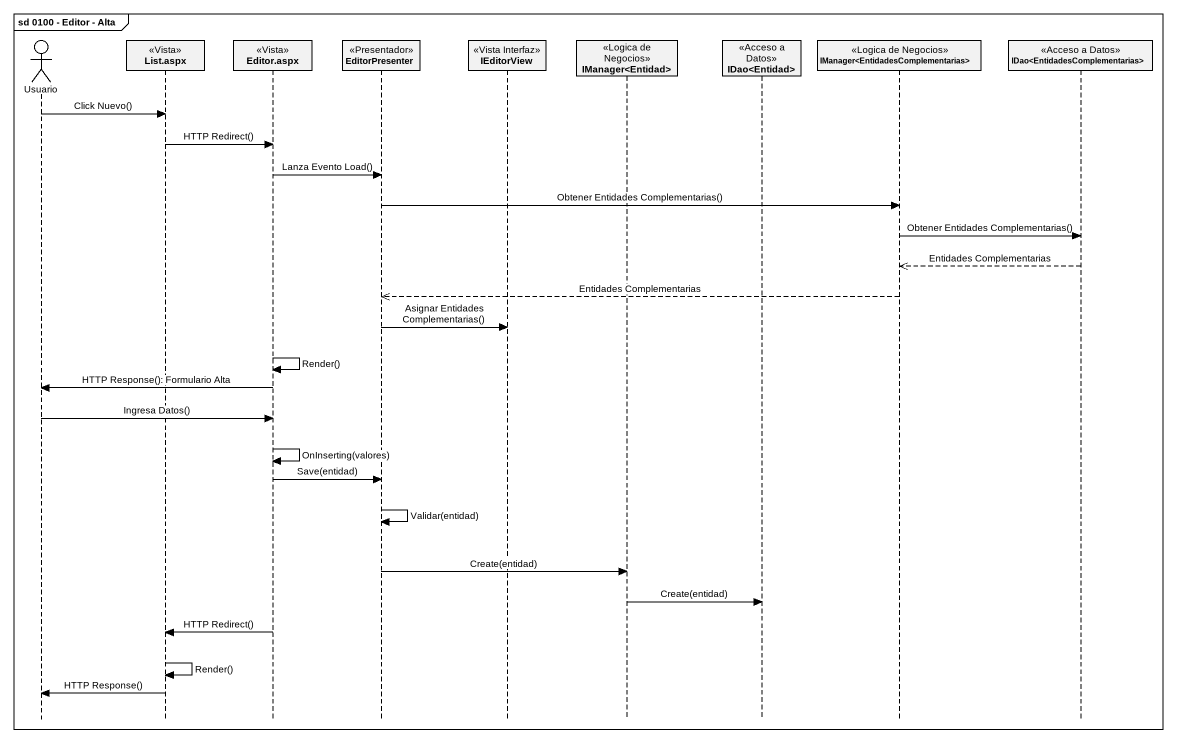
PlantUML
@startuml
mainframe sd 0100 - Editor - Alta
hide footbox
actor Usuario
participant "List.aspx" as List_aspx <<Vista>>
participant "Editor.aspx" as Editor_aspx <<Vista>>
participant EditorPresenter <<Presentador>>
participant IEditorView <<Vista Interfaz>>
participant "IManager<Entidad>" as IManager_Entidad <<Logica de Negocios>>
participant "IDao<Entidad>" as IDao_Entidad <<Acceso a Datos>>
participant "IManager<EntidadesComplementarias>" as IManager <<Logica de Negocios>>
participant "IDao<EntidadesComplementarias>" as IDao_EntidadesComplementaria <<Acceso a Datos>>

Usuario -> List_aspx : Click Nuevo()
List_aspx -> Editor_aspx : HTTP Redirect()
Editor_aspx -> EditorPresenter : Lanza Evento Load()
EditorPresenter -> IManager : Obtener Entidades Complementarias()
IManager -> IDao_EntidadesComplementaria : Obtener Entidades Complementarias()
IDao_EntidadesComplementaria -->> IManager : Entidades Complementarias
IManager -->> EditorPresenter : Entidades Complementarias
EditorPresenter -> IEditorView : Asignar Entidades Complementarias()
Editor_aspx -> Editor_aspx : Render()
Editor_aspx -> Usuario : HTTP Response(): Formulario Alta
Usuario -> Editor_aspx : Ingresa Datos()
Editor_aspx -> Editor_aspx : OnInserting(valores)
Editor_aspx -> EditorPresenter : Save(entidad)
EditorPresenter -> EditorPresenter : Validar(entidad)
EditorPresenter -> IManager_Entidad : Create(entidad)
IManager_Entidad -> IDao_Entidad : Create(entidad)
Editor_aspx -> List_aspx : HTTP Redirect()
List_aspx -> List_aspx : Render()
List_aspx -> Usuario : HTTP Response()
@enduml
